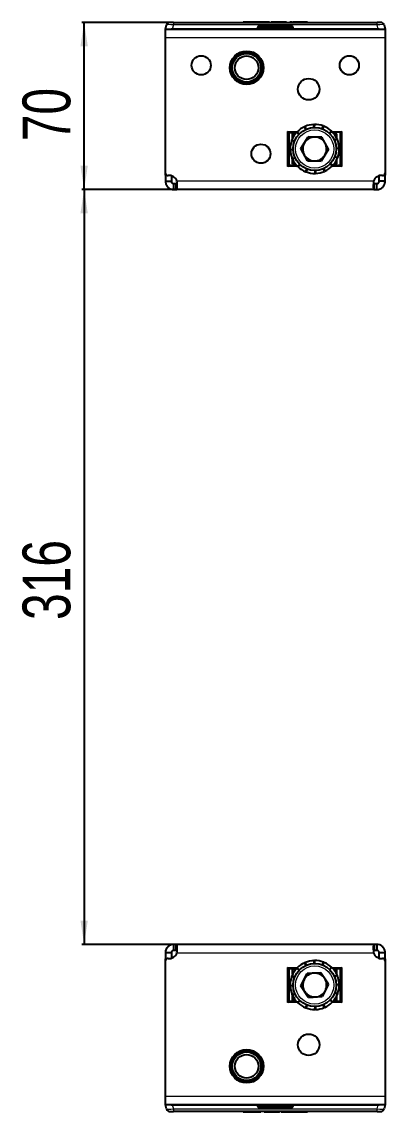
# Model space of a CAD drawing. Header units: millimetres. Extents: x 0 to 1799, y -257 to 596.
# Drawn here: x 3.3 to 155.4, y -256.9 to 199.5 of the extents above; entities that cross this region are included whole.
import ezdxf

# ---------------------------------------------------------------- set-up
doc = ezdxf.new("R2010")
doc.units = ezdxf.units.MM
doc.layers.add('FORMAT', color=7, linetype='Continuous')
doc.styles.add('SLDTEXTSTYLE0', font='TXT', dxfattribs={"width": 0.75})
doc.dimstyles.new('SLDDIMSTYLE0', dxfattribs={"dimtxt": 20, "dimasz": 10, "dimexe": 0, "dimexo": 0.0625, "dimgap": 5, "dimtad": 2, "dimdec": 1, "dimrnd": 1e-09, "dimzin": 12, "dimdsep": 46, "dimtxsty": 'SLDTEXTSTYLE0', "dimsah": 1, "dimcen": 0.09, "dimadec": 0, "dimazin": 3, "dimtfac": 1, "dimtofl": 0, "dimtmove": 0, "dimatfit": 3, "dimfxl": 0, "dimfrac": 2, "dimtolj": 1, "dimtzin": 12, "dimarcsym": 0})

# ---------------------------------------------------------------- blocks, each defined once
blk = doc.blocks.new('_D_5')
at = {"layer": 'FORMAT'}
for p, q in [((65.28, 199.29), (28.38, 199.29)), ((29.38, 129.29), (29.38, 199.29)), ((67.96, 129.29), (28.38, 129.29))]:
    blk.add_line(p, q, dxfattribs=at)
for points in [[(29.38, 199.29), (27.84, 189.29), (30.92, 189.29)], [(29.38, 129.29), (30.92, 139.29), (27.84, 139.29)]]:
    blk.add_solid(points, dxfattribs=at)
at = {"layer": 'FORMAT', "insert": (3.6, 149.51), "char_height": 20, "attachment_point": 1, "rotation": 90, "style": 'SLDTEXTSTYLE0'}
blk.add_mtext('70', dxfattribs=at)
blk = doc.blocks.new('_D_6')
at = {"layer": 'FORMAT'}
for p, q in [((67.96, 129.29), (28.38, 129.29)), ((29.38, 129.29), (29.38, -186.71)), ((67.96, -186.71), (28.38, -186.71))]:
    blk.add_line(p, q, dxfattribs=at)
for points in [[(29.38, 129.29), (27.84, 119.29), (30.92, 119.29)], [(29.38, -186.71), (30.92, -176.71), (27.84, -176.71)]]:
    blk.add_solid(points, dxfattribs=at)
at = {"layer": 'FORMAT', "insert": (3.6, -50.88), "char_height": 20, "attachment_point": 1, "rotation": 90, "style": 'SLDTEXTSTYLE0'}
blk.add_mtext('316', dxfattribs=at)

msp = doc.modelspace()

# ---------------------------------------------------------------- linework, layer by layer
at = {"color": 7, "linetype": 'Continuous', "lineweight": 25}
for p, q in [((63.39, 196.49), (63.84, 198.18)), ((63.39, 196.29), (63.39, 196.49)), ((155.39, 196.29), (63.39, 196.29)), ((63.39, 192.79), (63.39, 196.29)), ((66.74, 199.29), (65.29, 199.29)), ((101.89, 196.49), (66.28, 196.49)), ((66.74, 199.29), (152.04, 199.29)), ((95.96, 199.49), (95.96, 199.29)), ((101.61, 199.49), (101.67, 199.49)), ((101.67, 199.49), (101.67, 199.29)), ((101.67, 199.49), (102.8, 199.49)), ((101.89, 196.99), (101.89, 196.49)), ((101.89, 196.29), (101.89, 196.49)), ((116.39, 197.49), (102.39, 197.49)), ((102.8, 199.49), (102.8, 199.29)), ((102.8, 199.49), (105.47, 199.49)), ((105.47, 199.49), (105.47, 199.29)), ((105.47, 199.49), (106.96, 199.49)), ((106.96, 199.49), (106.96, 199.29)), ((107.77, 199.51), (107.77, 199.29)), ((111.24, 199.49), (114.07, 199.49)), ((114.07, 199.49), (114.07, 199.29)), ((115.21, 199.49), (115.21, 199.29)), ((115.46, 199.49), (115.46, 199.29)), ((116.7, 199.49), (116.7, 199.29)), ((116.89, 196.49), (116.89, 196.99)), ((152.49, 196.49), (116.89, 196.49)), ((116.89, 196.29), (116.89, 196.49)), ((117.13, 199.49), (122.38, 199.49)), ((122.81, 199.49), (122.81, 199.29)), ((153.48, 199.29), (152.04, 199.29)), ((154.93, 198.18), (155.39, 196.49)), ((155.39, 196.49), (155.39, 196.29)), ((155.39, 196.29), (155.39, 192.79)), ((63.39, 136.19), (63.39, 192.79)), ((155.39, 192.79), (155.39, 136.19)), ((122.12, 154.46), (121.6, 155.6)), ((121.83, 155.7), (122.24, 154.51)), ((125.54, 155.28), (125.49, 156.53)), ((125.74, 156.54), (125.66, 155.28)), ((129.01, 154.73), (129.44, 155.9)), ((129.67, 155.81), (129.12, 154.68)), ((114.89, 153.29), (114.54, 153.64)), ((118.4, 153.29), (114.89, 153.29)), ((114.89, 153.29), (114.89, 139.29)), ((115.24, 152.94), (114.89, 153.29)), ((117.8, 152.59), (116.64, 152.59)), ((116.64, 150.7), (116.64, 152.59)), ((119.28, 152.4), (118.36, 153.25)), ((118.54, 153.43), (119.37, 152.49)), ((118.89, 153.04), (118.89, 152.77)), ((120.11, 146.42), (123.12, 151.35)), ((128.89, 151.22), (123.12, 151.35)), ((131.66, 146.15), (128.89, 151.22)), ((132, 152.89), (132.85, 153.81)), ((133.03, 153.64), (132.09, 152.81)), ((136.89, 153.29), (133.37, 153.29)), ((135.14, 152.59), (133.97, 152.59)), ((135.14, 150.7), (135.14, 152.59)), ((137.24, 153.64), (136.89, 153.29)), ((136.89, 153.29), (136.89, 139.29)), ((115.64, 146.14), (116.89, 146.07)), ((117.44, 149.41), (116.27, 149.84)), ((116.36, 150.07), (117.49, 149.53)), ((122.88, 141.35), (120.11, 146.42)), ((131.66, 146.15), (128.66, 141.22)), ((134.06, 150.05), (135.2, 150.57)), ((135.3, 150.34), (134.11, 149.93)), ((134.88, 146.63), (136.13, 146.68)), ((136.13, 146.43), (134.88, 146.51)), ((116.89, 145.94), (115.64, 145.89)), ((116.47, 142.23), (117.66, 142.64)), ((117.71, 142.52), (116.57, 142)), ((116.64, 139.99), (116.64, 141.87)), ((135.41, 142.5), (134.28, 143.05)), ((134.33, 143.17), (135.5, 142.73)), ((135.14, 139.99), (135.14, 141.87)), ((114.89, 139.29), (114.54, 138.94)), ((115.24, 139.64), (114.89, 139.29)), ((114.89, 139.29), (118.4, 139.29)), ((116.64, 139.99), (117.8, 139.99)), ((118.74, 138.94), (119.68, 139.77)), ((119.77, 139.68), (118.92, 138.76)), ((122.1, 136.76), (122.65, 137.89)), ((122.77, 137.85), (122.33, 136.67)), ((122.88, 141.35), (128.66, 141.22)), ((126.03, 136.04), (126.11, 137.29)), ((126.23, 137.29), (126.28, 136.04)), ((129.94, 136.87), (129.53, 138.06)), ((129.65, 138.11), (130.17, 136.98)), ((133.24, 139.14), (132.4, 140.08)), ((132.49, 140.17), (133.41, 139.32)), ((132.89, 139.54), (132.89, 139.81)), ((136.89, 139.29), (133.37, 139.29)), ((133.97, 139.99), (135.14, 139.99)), ((136.89, 139.29), (136.54, 139.64)), ((137.24, 138.94), (136.89, 139.29)), ((63.39, 135.29), (63.39, 136.19)), ((63.39, 135.29), (63.39, 132.79)), ((63.39, 132.79), (65.89, 132.79)), ((65.89, 135.07), (65.89, 132.79)), ((152.89, 132.79), (152.89, 135.07)), ((155.39, 132.79), (152.89, 132.79)), ((155.39, 136.19), (155.39, 135.29)), ((155.39, 132.79), (155.39, 135.29)), ((66.89, 131.79), (67.97, 131.79)), ((66.89, 129.29), (66.89, 131.79)), ((66.89, 129.29), (67.97, 129.29)), ((67.97, 129.29), (67.97, 131.79)), ((150.8, 129.29), (67.97, 129.29)), ((150.8, 129.29), (150.8, 131.79)), ((150.8, 131.79), (151.89, 131.79)), ((150.8, 129.29), (151.89, 129.29)), ((151.89, 129.29), (151.89, 131.79)), ((66.89, -189.21), (66.89, -186.71)), ((67.97, -186.71), (66.89, -186.71)), ((150.8, -186.71), (67.97, -186.71)), ((67.97, -189.21), (67.97, -186.71)), ((150.8, -186.71), (150.8, -189.21)), ((151.89, -186.71), (150.8, -186.71)), ((151.89, -186.71), (151.89, -189.21)), ((65.89, -190.21), (63.39, -190.21)), ((63.39, -190.21), (63.39, -192.72)), ((65.89, -190.21), (65.89, -192.5)), ((67.97, -189.21), (66.89, -189.21)), ((151.89, -189.21), (150.8, -189.21)), ((155.39, -190.21), (152.89, -190.21)), ((152.89, -192.5), (152.89, -190.21)), ((155.39, -192.72), (155.39, -190.21)), ((63.39, -193.61), (63.39, -192.72)), ((63.39, -250.21), (63.39, -193.61)), ((122.2, -195.5), (121.69, -194.36)), ((121.92, -194.26), (122.31, -195.45)), ((125.62, -194.72), (125.58, -193.47)), ((125.83, -193.46), (125.75, -194.71)), ((129.08, -195.3), (129.53, -194.13)), ((129.76, -194.22), (129.2, -195.35)), ((132.06, -197.16), (132.92, -196.26)), ((155.39, -192.72), (155.39, -193.61)), ((155.39, -193.61), (155.39, -250.21)), ((114.89, -196.71), (114.54, -196.36)), ((114.89, -196.71), (114.89, -210.71)), ((118.4, -196.71), (114.89, -196.71)), ((115.24, -197.06), (114.89, -196.71)), ((117.47, -200.52), (116.3, -200.07)), ((116.4, -199.84), (117.52, -200.4)), ((116.64, -199.3), (116.64, -197.41)), ((117.8, -197.41), (116.64, -197.41)), ((119.34, -197.54), (118.43, -196.68)), ((118.54, -196.71), (118.46, -196.71)), ((118.6, -196.5), (119.42, -197.45)), ((118.89, -196.96), (118.89, -197.11)), ((119.47, -197.4), (118.89, -197.07)), ((119.46, -197.41), (119.2, -197.41)), ((120.12, -204.02), (122.74, -198.87)), ((128.51, -198.57), (122.74, -198.87)), ((131.65, -203.41), (128.51, -198.57)), ((133.1, -196.43), (132.15, -197.25)), ((133.37, -196.71), (136.89, -196.71)), ((135.14, -197.41), (133.97, -197.41)), ((134.1, -200.03), (135.24, -199.51)), ((135.34, -199.74), (134.15, -200.14)), ((135.14, -199.3), (135.14, -197.41)), ((136.89, -196.71), (136.54, -197.06)), ((137.24, -196.36), (136.89, -196.71)), ((136.89, -196.71), (136.89, -210.71)), ((115.64, -203.77), (116.89, -203.85)), ((116.89, -203.98), (115.64, -204.01)), ((123.27, -208.86), (120.12, -204.02)), ((131.65, -203.41), (129.03, -208.55)), ((134.88, -203.45), (136.13, -203.41)), ((136.14, -203.66), (134.88, -203.57)), ((116.44, -207.68), (117.63, -207.29)), ((117.68, -207.4), (116.54, -207.91)), ((116.64, -210.01), (116.64, -208.13)), ((123.27, -208.86), (129.03, -208.55)), ((132.43, -209.89), (133.34, -210.74)), ((135.38, -207.59), (134.25, -207.03)), ((134.3, -206.91), (135.47, -207.36)), ((135.14, -210.01), (135.14, -208.13)), ((114.89, -210.71), (114.54, -211.06)), ((115.24, -210.36), (114.89, -210.71)), ((114.89, -210.71), (118.4, -210.71)), ((116.64, -210.01), (117.8, -210.01)), ((118.67, -211), (119.62, -210.17)), ((119.71, -210.26), (118.85, -211.17)), ((122.01, -213.2), (122.57, -212.08)), ((122.69, -212.13), (122.24, -213.29)), ((125.94, -213.96), (126.03, -212.71)), ((126.15, -212.71), (126.19, -213.96)), ((129.86, -213.16), (129.46, -211.97)), ((129.57, -211.92), (130.09, -213.06)), ((132.3, -210.02), (132.89, -210.36)), ((132.31, -210.01), (132.57, -210.01)), ((133.17, -210.92), (132.35, -209.98)), ((132.89, -210.46), (132.89, -210.31)), ((133.31, -210.71), (133.24, -210.71)), ((136.89, -210.71), (133.37, -210.71)), ((133.97, -210.01), (135.14, -210.01)), ((136.89, -210.71), (136.54, -210.36)), ((137.24, -211.06), (136.89, -210.71)), ((63.39, -253.71), (63.39, -250.21)), ((155.39, -250.21), (155.39, -253.71)), ((63.39, -253.91), (63.39, -253.71)), ((63.39, -253.71), (155.39, -253.71)), ((63.84, -255.6), (63.39, -253.91)), ((66.28, -253.91), (101.89, -253.91)), ((101.89, -253.71), (101.89, -253.91)), ((101.89, -253.91), (101.89, -254.41)), ((102.39, -254.91), (116.39, -254.91)), ((116.89, -253.71), (116.89, -253.91)), ((116.89, -254.41), (116.89, -253.91)), ((116.89, -253.91), (152.49, -253.91)), ((155.39, -253.91), (154.93, -255.6)), ((155.39, -253.71), (155.39, -253.91)), ((65.29, -256.71), (66.74, -256.71)), ((152.04, -256.71), (66.74, -256.71)), ((95.96, -256.91), (95.96, -256.71)), ((101.64, -256.91), (96.39, -256.91)), ((102.07, -256.91), (102.07, -256.71)), ((103.31, -256.91), (103.31, -256.71)), ((103.56, -256.91), (103.56, -256.71)), ((104.7, -256.91), (104.7, -256.71)), ((107.53, -256.91), (104.7, -256.91)), ((111, -256.94), (111, -256.71)), ((111.81, -256.91), (111.81, -256.71)), ((113.3, -256.91), (111.81, -256.91)), ((113.3, -256.91), (113.3, -256.71)), ((115.97, -256.91), (113.3, -256.91)), ((115.97, -256.91), (115.97, -256.71)), ((117.1, -256.91), (115.97, -256.91)), ((117.1, -256.91), (117.1, -256.71)), ((117.16, -256.91), (117.1, -256.91)), ((122.81, -256.91), (122.81, -256.71)), ((152.04, -256.71), (153.48, -256.71))]:
    msp.add_line(p, q, dxfattribs=at)
at = {"color": 8, "linetype": 'Continuous', "lineweight": 18}
for p, q in [((66.74, 198.18), (66.28, 196.49)), ((66.74, 199.29), (66.74, 198.18)), ((152.04, 198.18), (66.74, 198.18)), ((98.07, 199.49), (98.07, 199.29)), ((102.39, 196.99), (101.89, 196.99)), ((102.39, 196.99), (102.39, 197.49)), ((116.39, 196.99), (102.39, 196.99)), ((102.39, 196.99), (102.39, 196.29)), ((108.88, 199.49), (108.88, 199.29)), ((111.24, 199.49), (111.24, 199.29)), ((116.39, 196.99), (116.39, 197.49)), ((116.39, 196.29), (116.39, 196.99)), ((116.39, 196.99), (116.89, 196.99)), ((117.13, 199.49), (117.13, 199.29)), ((122.38, 199.49), (122.38, 199.29)), ((152.04, 198.18), (152.04, 199.29)), ((152.49, 196.49), (152.04, 198.18)), ((155.39, 192.79), (63.39, 192.79)), ((114.54, 138.94), (114.54, 153.64)), ((114.54, 153.64), (118.74, 153.64)), ((118.09, 152.94), (115.24, 152.94)), ((115.24, 152.94), (115.24, 139.64)), ((132.69, 153.64), (133.03, 153.64)), ((133.03, 153.64), (137.24, 153.64)), ((136.54, 139.64), (136.54, 153.29)), ((137.24, 153.64), (137.24, 138.94)), ((118.74, 138.94), (114.54, 138.94)), ((115.24, 139.64), (118.09, 139.64)), ((119.08, 138.94), (118.74, 138.94)), ((137.24, 138.94), (133.03, 138.94)), ((133.69, 139.64), (136.54, 139.64)), ((63.95, 135.29), (63.39, 135.29)), ((150.55, 132.79), (68.22, 132.79)), ((155.39, 135.29), (154.83, 135.29)), ((68.22, -190.21), (150.55, -190.21)), ((63.39, -192.72), (63.95, -192.72)), ((154.83, -192.72), (155.39, -192.72)), ((114.54, -196.36), (118.74, -196.36)), ((114.54, -211.06), (114.54, -196.36)), ((118.09, -197.06), (115.24, -197.06)), ((115.24, -197.06), (115.24, -210.36)), ((132.82, -196.36), (137.24, -196.36)), ((136.54, -197.06), (133.69, -197.06)), ((136.54, -210.36), (136.54, -197.06)), ((137.24, -196.36), (137.24, -211.06)), ((118.96, -211.06), (114.54, -211.06)), ((115.24, -210.36), (118.09, -210.36)), ((137.24, -211.06), (133.03, -211.06)), ((133.69, -210.36), (136.54, -210.36)), ((63.39, -250.21), (155.39, -250.21)), ((66.28, -253.91), (66.74, -255.6)), ((66.74, -255.6), (152.04, -255.6)), ((66.74, -255.6), (66.74, -256.71)), ((102.39, -254.41), (101.89, -254.41)), ((102.39, -253.71), (102.39, -254.41)), ((102.39, -254.41), (102.39, -254.91)), ((102.39, -254.41), (116.39, -254.41)), ((116.39, -254.41), (116.39, -253.71)), ((116.39, -254.41), (116.39, -254.91)), ((116.39, -254.41), (116.89, -254.41)), ((152.04, -255.6), (152.49, -253.91)), ((152.04, -256.71), (152.04, -255.6)), ((96.39, -256.91), (96.39, -256.71)), ((101.64, -256.91), (101.64, -256.71)), ((107.53, -256.91), (107.53, -256.71)), ((109.89, -256.91), (109.89, -256.71)), ((120.7, -256.91), (120.7, -256.71))]:
    msp.add_line(p, q, dxfattribs=at)
at = {"color": 7, "linetype": 'Continuous', "lineweight": 25}
for centre, radius in [((97.39, 180.29), 7), ((78.39, 181.29), 4), ((97.39, 180.29), 6.5), ((97.39, 180.29), 6), ((97.39, 180.29), 4.93), ((140.39, 181.29), 4), ((123.39, 171.29), 4.5), ((125.89, 146.29), 9), ((103.39, 144.29), 4), ((125.89, -203.71), 9), ((123.39, -228.71), 4.5), ((97.39, -237.71), 7), ((97.39, -237.71), 6.5), ((97.39, -237.71), 6), ((97.39, -237.71), 4.93)]:
    msp.add_circle(centre, radius, dxfattribs=at)
at = {"color": 8, "linetype": 'Continuous', "lineweight": 18}
for centre, radius in [((97.39, 180.29), 6.25), ((125.89, 146.29), 8), ((125.89, -203.71), 8), ((97.39, -237.71), 6.25)]:
    msp.add_circle(centre, radius, dxfattribs=at)
at = {"color": 7, "linetype": 'Continuous', "lineweight": 25}
for centre, radius, start, end in [((65.29, 197.79), 1.5, 90, 165), ((102.39, 196.99), 0.5, 90, 180), ((116.39, 196.99), 0.5, 360, 90), ((153.48, 197.79), 1.5, 15, 90), ((125.89, 146.29), 10.25, 114.7104, 135.8145), ((125.89, 146.29), 10.25, 92.2104, 113.3145), ((125.89, 146.29), 10.25, 69.7104, 90.8145), ((125.89, 146.29), 10.25, 47.2104, 68.3145), ((125.89, 146.29), 10.25, 137.2104, 158.3145), ((125.89, 146.29), 5, 88.6784, 148.6784), ((125.89, 146.29), 5, 28.6784, 88.6784), ((125.89, 146.29), 10.25, 24.7104, 45.8145), ((125.89, 146.29), 10.25, 159.7104, 180.8145), ((125.89, 146.29), 5, 148.6784, 208.6784), ((125.89, 146.29), 5, 328.6784, 28.6784), ((125.89, 146.29), 10.25, 2.2104, 23.3145), ((125.89, 146.29), 10.25, 339.7104, 0.8145), ((125.89, 146.29), 10.25, 182.2104, 203.3145), ((125.89, 146.29), 10.25, 204.7104, 225.8145), ((125.89, 146.29), 5, 208.6784, 268.6784), ((125.89, 146.29), 5, 268.6784, 328.6784), ((125.89, 146.29), 10.25, 317.2104, 338.3145), ((125.89, 146.29), 10.25, 227.2104, 248.3145), ((125.89, 146.29), 10.25, 294.7104, 315.8145), ((64.39, 136.19), 1, 180, 276.3794), ((64.89, 131.72), 3.5, 17.8253, 96.3794), ((125.89, 146.29), 10.25, 249.7104, 270.8145), ((125.89, 146.29), 10.25, 272.2104, 293.3145), ((153.89, 131.72), 3.5, 83.6206, 162.1747), ((154.39, 136.19), 1, 263.6206, 0), ((64.89, -189.14), 3.5, 263.6206, 342.1747), ((153.89, -189.14), 3.5, 197.8253, 276.3794), ((64.39, -193.61), 1, 83.6206, 180), ((125.89, -203.71), 10.25, 114.1868, 135.2909), ((125.89, -203.71), 10.25, 91.6868, 112.7909), ((125.89, -203.71), 10.25, 69.1868, 90.2909), ((125.89, -203.71), 10.25, 46.6868, 67.7909), ((154.39, -193.61), 1, 360, 96.3794), ((125.89, -203.71), 10.25, 159.1868, 180.2909), ((125.89, -203.71), 10.25, 136.6868, 157.7909), ((125.89, -203.71), 5, 93.0175, 153.0175), ((125.89, -203.71), 5, 33.0175, 93.0175), ((125.89, -203.71), 10.25, 24.1868, 45.2909), ((125.89, -203.71), 10.25, 1.6868, 22.7909), ((125.89, -203.71), 10.25, 181.6868, 202.7909), ((125.89, -203.71), 5, 153.0175, 213.0175), ((125.89, -203.71), 5, 333.0175, 33.0175), ((125.89, -203.71), 10.25, 339.1868, 0.2909), ((125.89, -203.71), 10.25, 204.1868, 225.2909), ((125.89, -203.71), 5, 213.0175, 273.0175), ((125.89, -203.71), 5, 273.0175, 333.0175), ((125.89, -203.71), 10.25, 316.6868, 337.7909), ((125.89, -203.71), 10.25, 226.6868, 247.7909), ((125.89, -203.71), 10.25, 249.1868, 270.2909), ((125.89, -203.71), 10.25, 271.6868, 292.7909), ((125.89, -203.71), 10.25, 294.1868, 315.2909), ((65.29, -255.21), 1.5, 195, 270), ((102.39, -254.41), 0.5, 180, 270), ((116.39, -254.41), 0.5, 270, 0), ((153.48, -255.21), 1.5, 270, 345)]:
    msp.add_arc(centre, radius, start, end, dxfattribs=at)
at = {"color": 8, "linetype": 'Continuous', "lineweight": 18}
for centre, major_axis, start_param, end_param in [((66.84, 197.79), (3, -0.38), 1.621093, 3.124852), ((151.93, 197.79), (3, 0.38), 0.016741, 1.520499), ((66.84, -255.21), (3, 0.38), 3.158333, 4.662092), ((151.93, -255.21), (3, -0.38), 4.762686, 6.266445)]:
    msp.add_ellipse(centre, major_axis=major_axis, ratio=0.123038, start_param=start_param, end_param=end_param, dxfattribs=at)
at = {"color": 7, "linetype": 'Continuous', "lineweight": 25}
for centre, major_axis, start_param, end_param in [((63.39, 184.9), (3.1, 11.57), 0.067037, 0.253072), ((155.39, 184.9), (-3.1, 11.57), 6.030113, 6.216148), ((63.39, -242.32), (3.1, -11.57), 6.030113, 6.216148), ((155.39, -242.32), (-3.1, -11.57), 0.067037, 0.253072)]:
    msp.add_ellipse(centre, major_axis=major_axis, ratio=0.250563, start_param=start_param, end_param=end_param, dxfattribs=at)
for points, knots in [([(95.96, 199.49), (96.33, 199.49), (97.02, 199.49), (97.74, 199.49), (98.07, 199.49)], [0, 0, 0, 0, 0.5368, 1, 1, 1, 1]), ([(98.07, 199.49), (98.57, 199.49), (99.51, 199.49), (100.7, 199.49), (101.42, 199.49), (101.6, 199.49), (101.61, 199.49)], [0, 0, 0, 0, 0.3819835, 0.7133523, 0.984017, 1, 1, 1, 1]), ([(107.79, 199.49), (107.78, 199.49), (107.76, 199.49), (107.91, 199.49), (108.28, 199.49), (108.67, 199.49), (108.88, 199.49)], [0, 0, 0, 0, 0.061615, 0.333035, 0.637399, 1, 1, 1, 1]), ([(108.88, 199.49), (109.04, 199.49), (109.4, 199.49), (110.2, 199.49), (110.83, 199.49), (111.24, 199.49)], [0, 0, 0, 0, 0.216742, 0.489643, 1, 1, 1, 1]), ([(115.46, 199.49), (115.52, 199.49), (115.62, 199.49), (115.93, 199.49), (116.21, 199.49), (116.41, 199.49), (116.48, 199.49)], [0, 0, 0, 0, 0.2552772, 0.5383026, 0.8540781, 1, 1, 1, 1]), ([(115.64, 199.49), (115.75, 199.49), (116, 199.49), (116.3, 199.49), (116.48, 199.49), (116.48, 199.49)], [0, 0, 0, 0, 0.466249, 0.997338, 1, 1, 1, 1]), ([(116.7, 199.49), (116.71, 199.49), (116.72, 199.49), (116.84, 199.49), (116.98, 199.49), (117.08, 199.49), (117.13, 199.49)], [0, 0, 0, 0, 0.285248, 0.560563, 0.777151, 1, 1, 1, 1]), ([(122.38, 199.49), (122.44, 199.49), (122.57, 199.49), (122.71, 199.49), (122.8, 199.49), (122.81, 199.49), (122.81, 199.49)], [0, 0, 0, 0, 0.281303, 0.555629, 0.773878, 1, 1, 1, 1]), ([(121.6, 155.6), (121.64, 155.62), (121.7, 155.64), (121.77, 155.68), (121.81, 155.69), (121.83, 155.7)], [0, 0, 0, 0, 0.499981, 0.749988, 1, 1, 1, 1]), ([(125.49, 156.53), (125.53, 156.53), (125.59, 156.53), (125.68, 156.53), (125.72, 156.54), (125.74, 156.54)], [0, 0, 0, 0, 0.499981, 0.749988, 1, 1, 1, 1]), ([(129.44, 155.9), (129.48, 155.89), (129.54, 155.86), (129.62, 155.83), (129.65, 155.82), (129.67, 155.81)], [0, 0, 0, 0, 0.499981, 0.749988, 1, 1, 1, 1]), ([(118.36, 153.25), (118.39, 153.28), (118.43, 153.33), (118.49, 153.39), (118.52, 153.42), (118.54, 153.43)], [0, 0, 0, 0, 0.499981, 0.749988, 1, 1, 1, 1]), ([(132.85, 153.81), (132.88, 153.78), (132.92, 153.74), (132.99, 153.68), (133.02, 153.65), (133.03, 153.64)], [0, 0, 0, 0, 0.4999808, 0.7499881, 1, 1, 1, 1]), ([(115.64, 145.89), (115.64, 145.93), (115.64, 146), (115.64, 146.08), (115.64, 146.12), (115.64, 146.14)], [0, 0, 0, 0, 0.499981, 0.749988, 1, 1, 1, 1]), ([(116.27, 149.84), (116.29, 149.88), (116.31, 149.94), (116.34, 150.02), (116.35, 150.06), (116.36, 150.07)], [0, 0, 0, 0, 0.499981, 0.749988, 1, 1, 1, 1]), ([(135.2, 150.57), (135.21, 150.53), (135.24, 150.48), (135.27, 150.4), (135.29, 150.36), (135.3, 150.34)], [0, 0, 0, 0, 0.499981, 0.749988, 1, 1, 1, 1]), ([(136.13, 146.68), (136.13, 146.64), (136.13, 146.58), (136.13, 146.5), (136.13, 146.45), (136.13, 146.43)], [0, 0, 0, 0, 0.499981, 0.749988, 1, 1, 1, 1]), ([(116.57, 142), (116.56, 142.04), (116.53, 142.1), (116.5, 142.17), (116.48, 142.21), (116.47, 142.23)], [0, 0, 0, 0, 0.4999808, 0.7499881, 1, 1, 1, 1]), ([(135.5, 142.73), (135.49, 142.69), (135.46, 142.64), (135.43, 142.56), (135.42, 142.52), (135.41, 142.5)], [0, 0, 0, 0, 0.499981, 0.749988, 1, 1, 1, 1]), ([(118.92, 138.76), (118.89, 138.79), (118.85, 138.84), (118.79, 138.89), (118.76, 138.92), (118.74, 138.94)], [0, 0, 0, 0, 0.4999808, 0.7499881, 1, 1, 1, 1]), ([(130.17, 136.98), (130.13, 136.96), (130.08, 136.93), (130, 136.9), (129.96, 136.88), (129.94, 136.87)], [0, 0, 0, 0, 0.499981, 0.749988, 1, 1, 1, 1]), ([(133.41, 139.32), (133.38, 139.29), (133.34, 139.25), (133.28, 139.19), (133.25, 139.16), (133.24, 139.14)], [0, 0, 0, 0, 0.499981, 0.749988, 1, 1, 1, 1]), ([(63.39, 132.79), (63.41, 132.47), (63.46, 131.88), (63.86, 130.94), (64.57, 130.07), (65.67, 129.41), (66.47, 129.33), (66.89, 129.29)], [0, 0, 0, 0, 0.17084, 0.319217, 0.548103, 0.767822, 1, 1, 1, 1]), ([(65.89, 132.79), (65.89, 132.7), (65.91, 132.53), (66, 132.31), (66.11, 132.14), (66.24, 132.01), (66.38, 131.92), (66.61, 131.81), (66.77, 131.8), (66.89, 131.79)], [0, 0, 0, 0, 0.154359, 0.287283, 0.400435, 0.496544, 0.604314, 0.723151, 1, 1, 1, 1]), ([(67.97, 129.29), (68.03, 129.3), (68.13, 129.34), (68.27, 129.62), (68.37, 130.08), (68.39, 130.71), (68.37, 131.32), (68.32, 132.03), (68.25, 132.53), (68.22, 132.79)], [0, 0, 0, 0, 0.144067, 0.271276, 0.474907, 0.597997, 0.726338, 0.860245, 1, 1, 1, 1]), ([(122.33, 136.67), (122.29, 136.69), (122.23, 136.71), (122.16, 136.74), (122.12, 136.75), (122.1, 136.76)], [0, 0, 0, 0, 0.499981, 0.749988, 1, 1, 1, 1]), ([(126.28, 136.04), (126.24, 136.04), (126.18, 136.04), (126.09, 136.04), (126.05, 136.04), (126.03, 136.04)], [0, 0, 0, 0, 0.499981, 0.749988, 1, 1, 1, 1]), ([(150.55, 132.79), (150.52, 132.49), (150.47, 131.94), (150.4, 131.04), (150.38, 130.16), (150.51, 129.43), (150.7, 129.34), (150.8, 129.29)], [0, 0, 0, 0, 0.16069, 0.3013121, 0.5219513, 0.7535732, 1, 1, 1, 1]), ([(151.89, 131.79), (152.01, 131.8), (152.23, 131.82), (152.49, 131.98), (152.67, 132.16), (152.79, 132.34), (152.87, 132.56), (152.88, 132.71), (152.89, 132.79)], [0, 0, 0, 0, 0.296302, 0.497469, 0.615497, 0.73607, 0.863114, 1, 1, 1, 1]), ([(151.89, 129.29), (152.34, 129.34), (153.15, 129.43), (154.06, 130), (154.65, 130.6), (155.05, 131.23), (155.33, 131.97), (155.37, 132.51), (155.39, 132.79)], [0, 0, 0, 0, 0.254149, 0.448213, 0.574908, 0.708872, 0.850468, 1, 1, 1, 1]), ([(66.89, -186.71), (66.43, -186.76), (65.62, -186.85), (64.71, -187.42), (64.12, -188.02), (63.72, -188.65), (63.44, -189.4), (63.4, -189.94), (63.39, -190.21)], [0, 0, 0, 0, 0.254149, 0.448213, 0.574908, 0.708872, 0.850468, 1, 1, 1, 1]), ([(68.22, -190.21), (68.25, -189.92), (68.3, -189.37), (68.37, -188.46), (68.4, -187.58), (68.26, -186.86), (68.07, -186.76), (67.97, -186.71)], [0, 0, 0, 0, 0.16069, 0.301312, 0.521951, 0.753573, 1, 1, 1, 1]), ([(150.8, -186.71), (150.75, -186.73), (150.65, -186.76), (150.5, -187.05), (150.4, -187.51), (150.38, -188.14), (150.4, -188.75), (150.46, -189.46), (150.52, -189.96), (150.55, -190.21)], [0, 0, 0, 0, 0.144067, 0.271276, 0.474907, 0.597997, 0.726338, 0.860245, 1, 1, 1, 1]), ([(155.39, -190.21), (155.36, -189.9), (155.31, -189.31), (154.92, -188.36), (154.2, -187.49), (153.11, -186.84), (152.3, -186.76), (151.89, -186.71)], [0, 0, 0, 0, 0.17084, 0.319217, 0.548103, 0.767822, 1, 1, 1, 1]), ([(66.89, -189.21), (66.76, -189.23), (66.55, -189.25), (66.28, -189.41), (66.1, -189.58), (65.98, -189.77), (65.9, -189.98), (65.89, -190.13), (65.89, -190.21)], [0, 0, 0, 0, 0.296302, 0.497469, 0.6154973, 0.73607, 0.8631142, 1, 1, 1, 1]), ([(152.89, -190.21), (152.88, -190.12), (152.87, -189.96), (152.77, -189.73), (152.66, -189.57), (152.53, -189.44), (152.39, -189.34), (152.16, -189.24), (152, -189.22), (151.89, -189.21)], [0, 0, 0, 0, 0.1543587, 0.2872828, 0.4004353, 0.4965437, 0.6043139, 0.7231511, 1, 1, 1, 1]), ([(121.69, -194.36), (121.72, -194.35), (121.78, -194.32), (121.86, -194.29), (121.9, -194.27), (121.92, -194.26)], [0, 0, 0, 0, 0.4999808, 0.7499881, 1, 1, 1, 1]), ([(125.58, -193.47), (125.63, -193.47), (125.69, -193.46), (125.77, -193.46), (125.81, -193.46), (125.83, -193.46)], [0, 0, 0, 0, 0.499981, 0.749988, 1, 1, 1, 1]), ([(129.53, -194.13), (129.57, -194.15), (129.63, -194.17), (129.7, -194.2), (129.74, -194.22), (129.76, -194.22)], [0, 0, 0, 0, 0.499981, 0.749988, 1, 1, 1, 1]), ([(132.92, -196.26), (132.95, -196.28), (132.99, -196.33), (133.05, -196.38), (133.08, -196.41), (133.1, -196.43)], [0, 0, 0, 0, 0.4999808, 0.7499881, 1, 1, 1, 1]), ([(116.3, -200.07), (116.32, -200.03), (116.34, -199.97), (116.37, -199.9), (116.39, -199.86), (116.4, -199.84)], [0, 0, 0, 0, 0.499981, 0.749988, 1, 1, 1, 1]), ([(118.43, -196.68), (118.46, -196.65), (118.5, -196.61), (118.56, -196.55), (118.59, -196.52), (118.6, -196.5)], [0, 0, 0, 0, 0.499981, 0.749988, 1, 1, 1, 1]), ([(135.24, -199.51), (135.25, -199.55), (135.28, -199.61), (135.31, -199.69), (135.33, -199.72), (135.34, -199.74)], [0, 0, 0, 0, 0.499981, 0.749988, 1, 1, 1, 1]), ([(115.64, -204.01), (115.64, -203.97), (115.64, -203.91), (115.64, -203.83), (115.64, -203.79), (115.64, -203.77)], [0, 0, 0, 0, 0.499981, 0.749988, 1, 1, 1, 1]), ([(136.13, -203.41), (136.13, -203.45), (136.13, -203.52), (136.14, -203.6), (136.14, -203.64), (136.14, -203.66)], [0, 0, 0, 0, 0.499981, 0.749988, 1, 1, 1, 1]), ([(116.54, -207.91), (116.52, -207.87), (116.49, -207.82), (116.46, -207.74), (116.44, -207.7), (116.44, -207.68)], [0, 0, 0, 0, 0.499981, 0.749988, 1, 1, 1, 1]), ([(135.47, -207.36), (135.45, -207.39), (135.43, -207.45), (135.4, -207.53), (135.38, -207.57), (135.38, -207.59)], [0, 0, 0, 0, 0.499981, 0.749988, 1, 1, 1, 1]), ([(118.85, -211.17), (118.82, -211.14), (118.78, -211.1), (118.72, -211.04), (118.69, -211.01), (118.67, -211)], [0, 0, 0, 0, 0.499981, 0.749988, 1, 1, 1, 1]), ([(122.24, -213.29), (122.2, -213.28), (122.15, -213.26), (122.07, -213.23), (122.03, -213.21), (122.01, -213.2)], [0, 0, 0, 0, 0.499981, 0.749988, 1, 1, 1, 1]), ([(126.19, -213.96), (126.15, -213.96), (126.08, -213.96), (126, -213.96), (125.96, -213.96), (125.94, -213.96)], [0, 0, 0, 0, 0.499981, 0.749988, 1, 1, 1, 1]), ([(130.09, -213.06), (130.05, -213.08), (129.99, -213.11), (129.91, -213.14), (129.88, -213.15), (129.86, -213.16)], [0, 0, 0, 0, 0.499981, 0.749988, 1, 1, 1, 1]), ([(133.34, -210.74), (133.32, -210.77), (133.27, -210.82), (133.21, -210.88), (133.19, -210.91), (133.17, -210.92)], [0, 0, 0, 0, 0.499981, 0.749988, 1, 1, 1, 1]), ([(96.39, -256.91), (96.33, -256.91), (96.2, -256.91), (96.06, -256.91), (95.97, -256.91), (95.96, -256.91), (95.96, -256.91)], [0, 0, 0, 0, 0.281303, 0.555629, 0.773878, 1, 1, 1, 1]), ([(102.07, -256.91), (102.06, -256.91), (102.05, -256.91), (101.93, -256.91), (101.79, -256.91), (101.69, -256.91), (101.64, -256.91)], [0, 0, 0, 0, 0.285248, 0.560563, 0.777151, 1, 1, 1, 1]), ([(103.31, -256.91), (103.26, -256.91), (103.15, -256.91), (102.85, -256.91), (102.56, -256.91), (102.36, -256.91), (102.29, -256.91)], [0, 0, 0, 0, 0.255277, 0.538303, 0.854078, 1, 1, 1, 1]), ([(103.13, -256.91), (103.02, -256.91), (102.77, -256.91), (102.47, -256.91), (102.29, -256.91), (102.29, -256.91)], [0, 0, 0, 0, 0.466249, 0.997338, 1, 1, 1, 1]), ([(109.89, -256.91), (109.74, -256.91), (109.38, -256.91), (108.58, -256.91), (107.94, -256.91), (107.53, -256.91)], [0, 0, 0, 0, 0.216742, 0.489643, 1, 1, 1, 1]), ([(110.98, -256.91), (110.99, -256.91), (111.02, -256.91), (110.86, -256.91), (110.49, -256.91), (110.1, -256.91), (109.89, -256.91)], [0, 0, 0, 0, 0.061615, 0.333035, 0.637399, 1, 1, 1, 1]), ([(120.7, -256.91), (120.2, -256.91), (119.27, -256.91), (118.07, -256.91), (117.35, -256.91), (117.17, -256.91), (117.16, -256.91)], [0, 0, 0, 0, 0.3819835, 0.7133523, 0.984017, 1, 1, 1, 1]), ([(122.81, -256.91), (122.44, -256.91), (121.75, -256.91), (121.04, -256.91), (120.7, -256.91)], [0, 0, 0, 0, 0.5368, 1, 1, 1, 1])]:
    msp.add_open_spline(points, degree=3, knots=knots, dxfattribs=at)
at = {"color": 8, "linetype": 'Continuous', "lineweight": 18}
for points, knots in [([(118.89, 153.04), (118.88, 153.04), (118.88, 153.03), (118.86, 153.02), (118.83, 153.01), (118.78, 152.99), (118.72, 152.97), (118.64, 152.94), (118.57, 152.94), (118.54, 152.94)], [0, 0, 0, 0, 0.114765, 0.239215, 0.374136, 0.520145, 0.663765, 0.791408, 1, 1, 1, 1]), ([(133.24, 139.64), (133.2, 139.63), (133.13, 139.63), (133.05, 139.61), (132.99, 139.59), (132.94, 139.56), (132.91, 139.55), (132.89, 139.54), (132.89, 139.54), (132.89, 139.54)], [0, 0, 0, 0, 0.208592, 0.336235, 0.479855, 0.625864, 0.760785, 0.885235, 1, 1, 1, 1]), ([(118.89, -196.96), (118.88, -196.96), (118.88, -196.97), (118.86, -196.98), (118.83, -196.99), (118.8, -197), (118.78, -197.01)], [0, 0, 0, 0, 0.223996, 0.466894, 0.730231, 1, 1, 1, 1]), ([(132.99, -210.41), (132.98, -210.42), (132.94, -210.44), (132.91, -210.45), (132.89, -210.46), (132.89, -210.46), (132.89, -210.46)], [0, 0, 0, 0, 0.269769, 0.533106, 0.776004, 1, 1, 1, 1])]:
    msp.add_open_spline(points, degree=3, knots=knots, dxfattribs=at)

# ---------------------------------------------------------------- dimensions: what is measured, and where the dimension line sits
at = {"layer": 'FORMAT'}
for base, p2, picture, middle in [((29.38, 199.29), (65.29, 199.29), '_D_5', (29.38, 164.29)), ((29.38, -186.71), (67.97, -186.71), '_D_6', (29.38, -28.71))]:
    dim = msp.add_linear_dim(base=base, p1=(67.97, 129.29), p2=p2, angle=90, dimstyle='SLDDIMSTYLE0', dxfattribs=at)
    dim.commit()
    dim.dimension.update_dxf_attribs({"geometry": picture, "text_midpoint": middle, "dimtype": 160})

doc.saveas('drawing.dxf')
